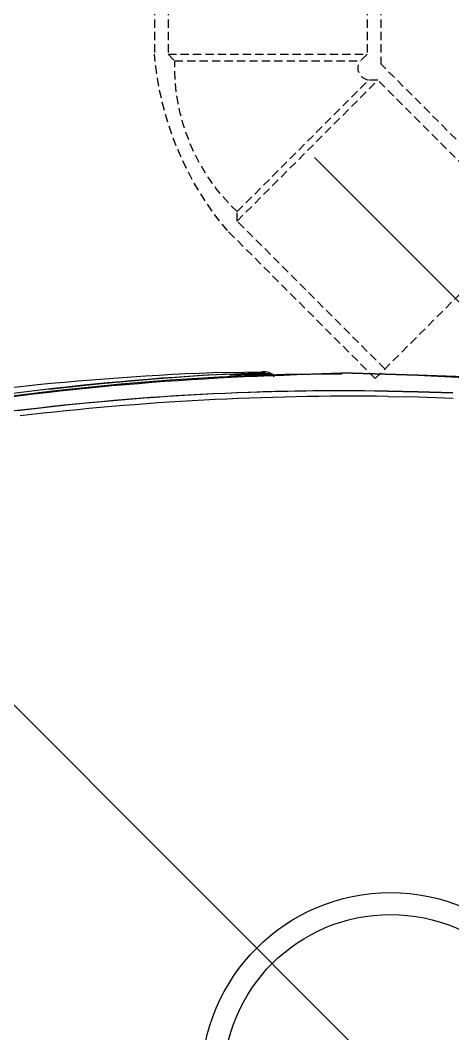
# Model space of a CAD drawing. Header units: millimetres. Extents: x 0 to 887, y -3549 to 0.
# Drawn here: x 229.56 to 242.59, y -1143.34 to -1112.82 of the extents above; entities that cross this region are included whole.
import ezdxf

# ---------------------------------------------------------------- set-up
doc = ezdxf.new("R2010")
doc.units = ezdxf.units.MM
doc.linetypes.add('HIDDEN', pattern=[0.375, 0.25, -0.125])
for name, color, linetype in [('02_(橋尚興華城後壁段)建築外部參考_TEST$0$A_建築_衛浴', 8, 'Continuous'), ('02_(橋尚興華城後壁段)排水底板管路外部參考$0$P_排水_配管線_SP', 6, 'Continuous'), ('02_(橋尚興華城後壁段)排水底板管路外部參考$0$P_排水_配管線_WP', 30, 'Continuous'), ('03-P-另件', 51, 'HIDDEN'), ('SP', 1, 'Continuous'), ('TOILET', 9, 'Continuous')]:
    doc.layers.add(name, color=color, linetype=linetype)

# ---------------------------------------------------------------- blocks, each defined once
blk = doc.blocks.new('AS10D2D')
for radius in [5.7, 5.04]:
    blk.add_circle((0, 0), radius)
for centre, start, end in [((-2.565, -2.131), 39.7208, 137.8893), ((2.565, 2.131), 219.7208, 317.8893)]:
    blk.add_arc(centre, 3.335, start, end)
blk = doc.blocks.new('*U254')
blk.add_blockref('AS10D2D', (0, 0))
blk = doc.blocks.new('pbls050')
at = {"color": 0, "linetype": 'ByBlock'}
for p, q in [((3.246, 8.068), (-1.412, 3.41)), ((8.068, 3.246), (3.246, 8.068)), ((3.536, 7.778), (-0.919, 3.323)), ((-8, 3.41), (-1.412, 3.41)), ((-8, -3.41), (-8, 3.41)), ((7.778, 3.536), (3.323, -0.919)), ((3.323, -0.919), (-0.919, 3.323)), ((-0.919, 3.323), (-0.919, 3.041)), ((8.068, 3.246), (3.613, -1.209)), ((-8, 3), (-1.7, 3)), ((-1.7, 3), (-1.5, 2.8)), ((-1.7, -3), (-1.7, 3)), ((-1.5, -2.8), (-1.5, 2.8)), ((3.041, -0.919), (-0.919, 3.041)), ((3.323, -0.919), (3.041, -0.919)), ((-8, -3), (-1.7, -3)), ((-1.7, -3), (-1.5, -2.8)), ((-8, -3.41), (-1.7, -3.41))]:
    blk.add_line(p, q, dxfattribs=at)
for centre, radius, start, end in [((-1.281, 3.092), 0.365, 233.1364, 351.8636), ((-2.473, 5.971), 9.412, 274.7115, 310.2885), ((-1.338, 3.231), 6.033, 268.465, 316.535)]:
    blk.add_arc(centre, radius, start, end, dxfattribs=at)
blk = doc.blocks.new('*U49')
blk.add_blockref('pbls050', (0, 0))

msp = doc.modelspace()

# ---------------------------------------------------------------- linework, layer by layer
at = {"layer": '02_(橋尚興華城後壁段)建築外部參考_TEST$0$A_建築_衛浴'}
for p, q in [((235.771, -1123.424), (236.841, -1123.407)), ((235.858, -1123.476), (236.841, -1123.442)), ((236.841, -1123.442), (236.013, -1123.476)), ((236.946, -1123.407), (236.841, -1123.407)), ((236.841, -1123.407), (236.841, -1123.442)), ((236.841, -1123.442), (236.859, -1123.476)), ((236.859, -1123.476), (236.841, -1123.442)), ((236.841, -1123.442), (236.928, -1123.442)), ((236.841, -1123.442), (236.859, -1123.458)), ((236.859, -1123.458), (236.859, -1123.476)), ((236.928, -1123.442), (237.015, -1123.458)), ((237.049, -1123.424), (236.946, -1123.407)), ((237.015, -1123.458), (237.118, -1123.493)), ((237.152, -1123.476), (237.049, -1123.424)), ((238.033, -1123.476), (239.241, -1123.442)), ((239.241, -1123.442), (241.537, -1123.51)), ((241.537, -1123.51), (239.241, -1123.442)), ((239.241, -1123.442), (239.241, -1123.476)), ((231.991, -1123.769), (230.42, -1123.941)), ((233.596, -1123.631), (231.991, -1123.769)), ((235.202, -1123.51), (233.596, -1123.631)), ((236.013, -1123.476), (235.202, -1123.51)), ((236.859, -1123.476), (235.875, -1123.51)), ((235.875, -1123.51), (236.859, -1123.476)), ((236.859, -1123.476), (236.997, -1123.476)), ((236.997, -1123.476), (237.135, -1123.528)), ((237.118, -1123.493), (237.204, -1123.545)), ((237.239, -1123.528), (237.152, -1123.476)), ((239.241, -1123.476), (238.292, -1123.493)), ((241.537, -1123.51), (242.953, -1123.579)), ((242.953, -1123.562), (241.537, -1123.51)), ((240.622, -1123.994), (241.537, -1124.011)), ((241.537, -1124.011), (240.622, -1123.994)), ((241.537, -1124.011), (242.591, -1124.045)), ((242.591, -1124.045), (241.537, -1124.011)), ((240.64, -1124.149), (241.555, -1124.166)), ((241.555, -1124.166), (242.608, -1124.2))]:
    msp.add_line(p, q, dxfattribs=at)
for centre, radius, start, end in [((238.562, -1208.108), 84.73, 91.88734, 96.30085), ((239.958, -1206.288), 82.834, 91.33198, 102.30441), ((239.954, -1205.449), 82.075, 92.86094, 101.99804), ((240.382, -1212.499), 89.03, 91.34526, 99.54432), ((239.221, -1204.087), 80.106, 88.99787, 97.5894), ((239.226, -1203.814), 79.832, 88.99766, 97.01939), ((239.641, -1210.27), 86.128, 89.33575, 96.72445)]:
    msp.add_arc(centre, radius, start, end, dxfattribs=at)
at = {"layer": '02_(橋尚興華城後壁段)排水底板管路外部參考$0$P_排水_配管線_SP', "ltscale": 0.8}
msp.add_line((216.061, -1120.139), (240.713, -1144.791), dxfattribs=at)
at = {"layer": '02_(橋尚興華城後壁段)排水底板管路外部參考$0$P_排水_配管線_WP'}
msp.add_line((238.425, -1116.958), (260.599, -1139.132), dxfattribs=at)
at = {"layer": 'TOILET'}
for p, q in [((235.771, -1123.424), (236.841, -1123.407)), ((235.858, -1123.476), (236.841, -1123.442)), ((236.841, -1123.442), (236.013, -1123.476)), ((236.946, -1123.407), (236.841, -1123.407)), ((236.841, -1123.407), (236.841, -1123.442)), ((236.841, -1123.442), (236.859, -1123.476)), ((236.859, -1123.476), (236.841, -1123.442)), ((236.841, -1123.442), (236.928, -1123.442)), ((236.841, -1123.442), (236.859, -1123.458)), ((236.859, -1123.458), (236.859, -1123.476)), ((236.928, -1123.442), (237.015, -1123.458)), ((237.049, -1123.424), (236.946, -1123.407)), ((237.015, -1123.458), (237.118, -1123.493)), ((237.152, -1123.476), (237.049, -1123.424)), ((238.033, -1123.476), (239.241, -1123.442)), ((239.241, -1123.442), (241.537, -1123.51)), ((241.537, -1123.51), (239.241, -1123.442)), ((239.241, -1123.442), (239.241, -1123.476)), ((231.991, -1123.769), (230.42, -1123.941)), ((233.596, -1123.631), (231.991, -1123.769)), ((235.202, -1123.51), (233.596, -1123.631)), ((236.013, -1123.476), (235.202, -1123.51)), ((236.859, -1123.476), (235.875, -1123.51)), ((235.875, -1123.51), (236.859, -1123.476)), ((236.859, -1123.476), (236.997, -1123.476)), ((236.997, -1123.476), (237.135, -1123.528)), ((237.118, -1123.493), (237.204, -1123.545)), ((237.239, -1123.528), (237.152, -1123.476)), ((239.241, -1123.476), (238.292, -1123.493)), ((241.537, -1123.51), (242.953, -1123.579)), ((242.953, -1123.562), (241.537, -1123.51)), ((240.622, -1123.994), (241.537, -1124.011)), ((241.537, -1124.011), (240.622, -1123.994)), ((241.537, -1124.011), (242.591, -1124.045)), ((242.591, -1124.045), (241.537, -1124.011)), ((240.64, -1124.149), (241.555, -1124.166)), ((241.555, -1124.166), (242.608, -1124.2))]:
    msp.add_line(p, q, dxfattribs=at)
for centre, radius, start, end in [((238.562, -1208.108), 84.73, 91.88734, 96.30085), ((239.958, -1206.288), 82.834, 91.33198, 102.30441), ((239.954, -1205.449), 82.075, 92.86094, 101.99804), ((240.382, -1212.499), 89.03, 91.34526, 99.54432), ((239.221, -1204.087), 80.106, 88.99787, 97.5894), ((239.226, -1203.814), 79.832, 88.99766, 97.01939), ((239.641, -1210.27), 86.128, 89.33575, 96.72445)]:
    msp.add_arc(centre, radius, start, end, dxfattribs=at)

# ---------------------------------------------------------------- block references
at = {"layer": '03-P-另件', "xscale": -1, "rotation": 314.999999999908}
msp.add_blockref('*U49', (237.011, -1115.544), dxfattribs=at)
at = {"layer": 'SP', "rotation": 180}
msp.add_blockref('*U254', (240.713, -1144.791), dxfattribs=at)

doc.saveas('drawing.dxf')
